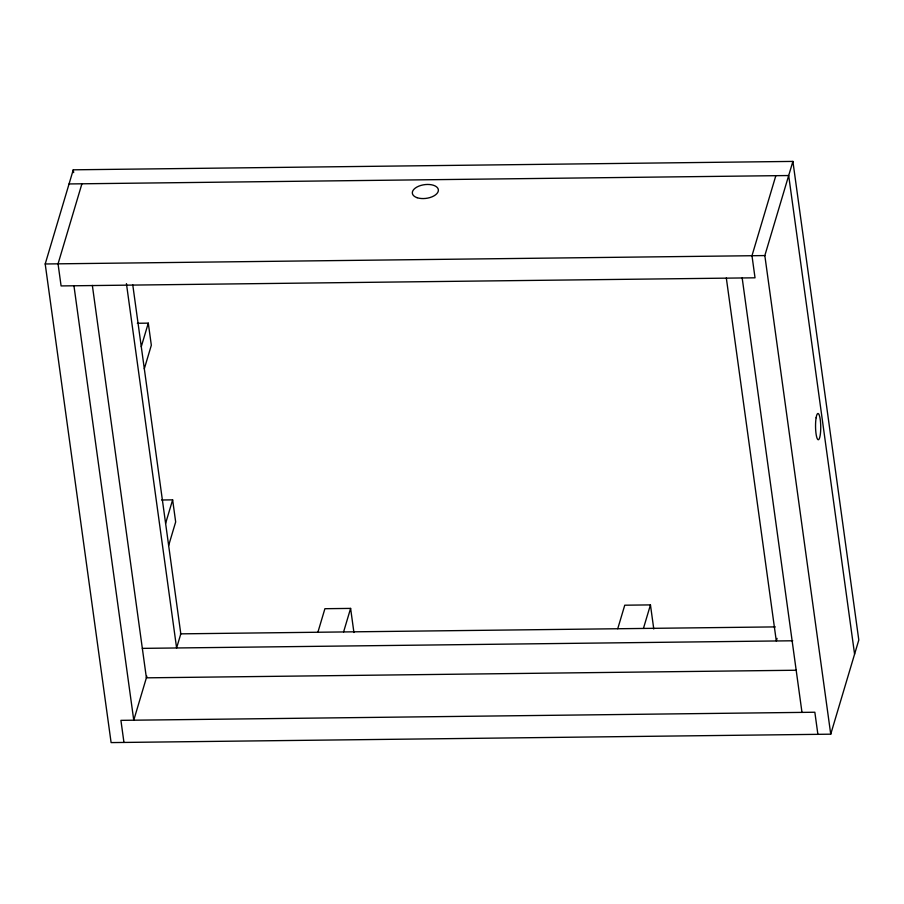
<?xml version="1.0" encoding="UTF-8"?>
<svg xmlns="http://www.w3.org/2000/svg" width="904" height="904" viewBox="0 0 904 904"><rect width="100%" height="100%" fill="white"/><g stroke="black" fill="none" stroke-linecap="round" stroke-linejoin="round"><path stroke-width="1.36" d="M45.2 263.979L73.269 169.816L792.898 161.409L858.8 640.021L830.731 734.184L111.102 742.591L45.2 263.979L764.829 255.572L792.898 161.409M81.914 183.794L58.048 263.832L61.088 285.924L755.021 277.81L751.981 255.719L775.835 175.692M141.273 346.684L148.29 323.146L137.329 323.27M144.312 368.775L151.33 345.238L148.29 323.146M165.601 523.405L172.63 499.856L161.658 499.991M168.652 545.485L175.67 521.947L172.63 499.856M146.877 676.181L133.758 720.194L73.947 285.766M317.892 632.246L324.909 608.708L350.605 608.403L353.927 632.506M343.588 631.941L350.605 608.403M617.737 628.743L624.754 605.205L650.451 604.9L653.773 629.003M643.433 628.438L650.451 604.9M777.056 638.394L776.299 640.97L726.319 278.003M69.054 183.941L788.683 175.534L854.585 654.146M180.382 633.851L775.304 626.901M142.335 648.371L792.74 640.778M796.288 670.237L146.392 677.83L92.355 285.415M764.829 255.572L830.731 734.184M817.883 734.33L814.843 712.239L120.91 720.352L123.95 742.433M742.173 277.957L801.984 712.386M132.764 284.85L180.811 633.851L176.608 647.976L126.436 283.619M73.269 169.816L73.653 172.607M816.12 417.772A13.108 2.588 89.3 0 0 817.713 439.412A13.108 2.588 89.3 0 0 820.561 422.643A13.108 2.588 89.3 0 0 816.12 417.772M417.117 197.705A13.108 6.893 -7.8 0 0 438.214 191.365A13.108 6.893 -7.8 0 0 420.767 185.467A13.108 6.893 -7.8 0 0 417.117 197.705"/></g></svg>
